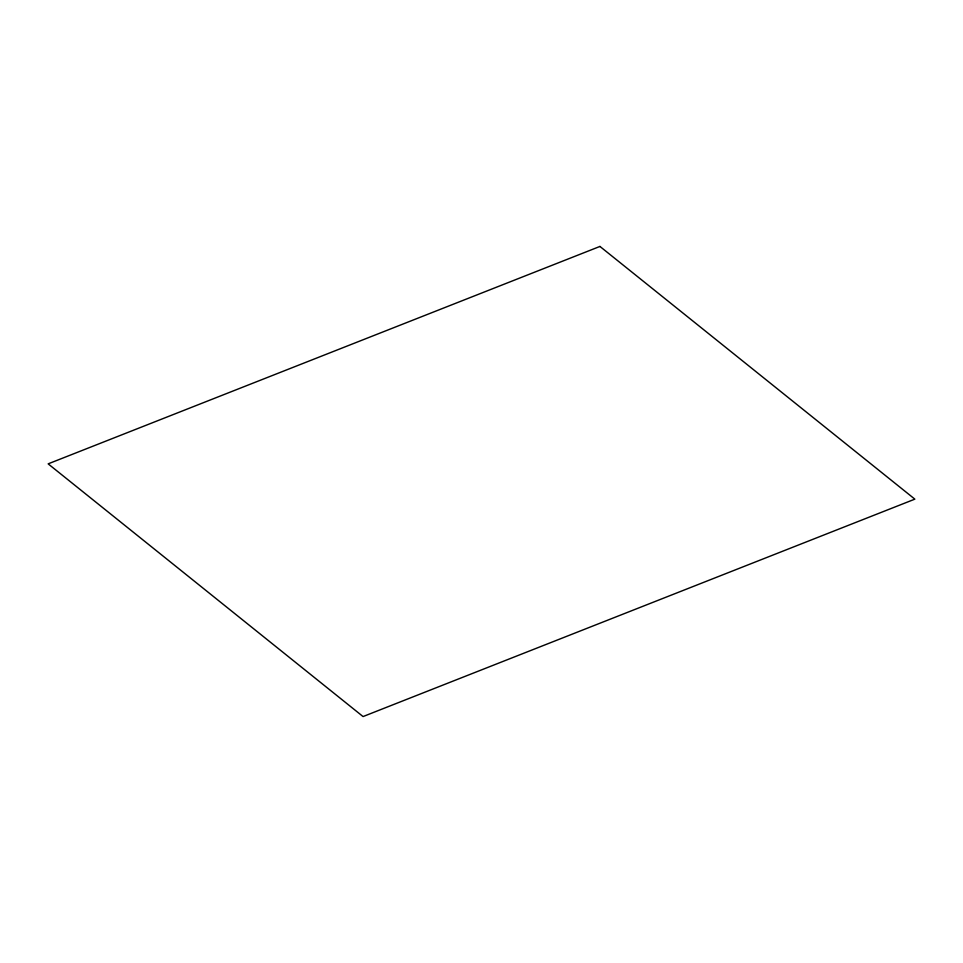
<?xml version="1.0" encoding="UTF-8"?>
<svg xmlns="http://www.w3.org/2000/svg" width="963" height="963" viewBox="0 0 963 963"><rect width="100%" height="100%" fill="white"/><g stroke="black" fill="none" stroke-linecap="round" stroke-linejoin="round"><path stroke-width="1.44" d="M599.937 246.444L48.15 463.853L363.063 716.556L914.85 499.147L599.937 246.444"/></g></svg>
